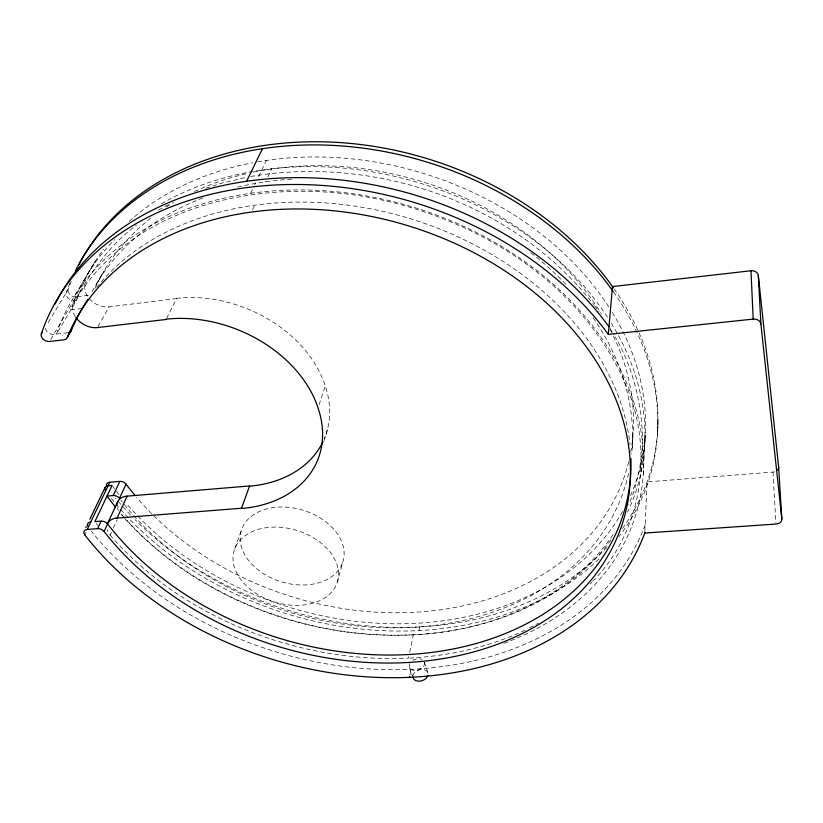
<?xml version="1.0" encoding="UTF-8"?>
<svg xmlns="http://www.w3.org/2000/svg" width="823" height="823" viewBox="0 0 823 823"><rect width="100%" height="100%" fill="white"/><g stroke="black" fill="none" stroke-linecap="round" stroke-linejoin="round"><path stroke-width="0.62" stroke-dasharray="4.12 3.09" d="M592.807 581.203C643.72 529.909 654.1 447.877 624.996 382.89C581.316 283.842 480.498 220.667 377.253 199.001C269.821 176.575 134.221 200.761 74.06 302.411C89.892 273.113 109.438 245.213 136.443 225.152M640.994 472.001C646.199 425.594 638.617 377.788 615.326 336.946M657.659 430.45L657.947 420.954M657.587 432.26L657.927 422.508M644.872 531.01L647.094 481.887L772.982 472.083A6.173 4.588 -2.3 0 0 774.659 471.785M643.267 474.274L645.16 435.542L644.43 449.307M644.893 440.778L645.16 435.542M632.239 447.763L633.124 432.682M642.177 448.617L639.399 470.54L633.823 492.082L628.7 504.818M409.957 674.819L411.078 669.325M419 630.613L419.771 626.859M110.066 535.012A300.56 227.323 16.7 0 0 408.434 658.102L408.774 656.703M409.689 652.279L413.311 634.862C490.282 631.076 570.678 599.021 614.328 532.728M337.379 582.005A53.968 37.488 16.9 0 0 269.522 527.317A53.968 37.488 16.9 0 0 250.418 589.371A53.968 37.488 16.9 0 0 337.379 582.005L342.965 561.553A53.145 37.405 17 0 0 276.261 507.256A53.145 37.405 17 0 0 257.229 569.187A53.145 37.405 17 0 0 342.965 561.553M324.087 440.377L327.42 429.832M319.129 404.7L325.455 385.534M234.843 548.54L242.013 528.5M111.434 532.193L110.159 534.981A16.82 11.409 22.2 0 1 107.216 529.714M113.348 528.047L117.113 519.807M252.476 209.958L254.677 205.225M265.572 181.821L265.952 181.009M267.835 176.955L271.559 168.952M250.665 193.312L253.679 186.975M254.677 184.887L255.665 182.799M258.617 176.606L266.292 160.464M85.654 532.954L86.106 532.008M166.637 318.367L176.482 298.605L109.037 306.825A18.929 14.289 29.4 0 1 89.717 299.171A18.929 14.289 29.4 0 1 86.302 282.001M98.081 326.464L109.037 306.825M96.353 284.12L104.058 270.88M67.939 332.708L56.53 334.056L76.786 299.839A294.048 227.086 16.8 0 1 103.636 249.225M50.759 339.457L76.066 296.866L89.81 295.148M75.13 295.076L95.262 261.303L87.948 273.462M48.279 322.359L68.268 289.377A305.076 236.263 16.9 0 1 71.22 281.445M590.235 583.867L591.953 582.087M158.52 210.143L170.34 203.518M525.064 630.151L522.811 631.323C486.887 647.65 447.784 656.157 408.465 658.184M529.559 627.805L538.561 623.104M205.843 188.241L221.408 183.251L245.882 177.418M250.809 176.492C376.45 155.208 514.735 203.23 593.722 304.613M76.786 299.839L74.101 300.169A6.183 4.609 30.1 0 1 68.042 297.988A6.183 4.609 30.1 0 1 66.272 292.669A306.022 236.499 16.8 0 1 70.696 281.137M82.033 308.512L70.84 309.87A296.805 227.755 16.8 0 1 114.675 239.544M594.504 305.611L599.195 311.608M610.028 328.459L613.999 334.827M409.391 666.949L412.601 676.465M424.421 662.196L427.939 672.926M772.982 472.083L775.852 522.8M645.15 524.909A315.816 238.752 16.7 0 1 398.311 669.696A315.816 238.752 16.7 0 1 91.425 531.267M613.474 291.918A306.022 236.499 16.8 0 1 618.968 536.555M598.949 558.951A306.022 236.499 16.8 0 1 110.138 496.938M614.133 288.894A305.076 236.263 16.9 0 1 622.25 528.685M606.932 547.274A305.076 236.263 16.9 0 1 134.993 519.56M130.579 515.023A305.076 236.263 16.9 0 1 115.642 498.193M96.723 287.33A291.095 219.751 16.7 0 1 406.624 217.601A291.095 219.751 16.7 0 1 629.986 444.667M56.53 334.056A303.44 229.236 16.7 0 1 520.805 258.813A303.44 229.236 16.7 0 1 503.82 643.349M97.793 525.486A303.44 229.236 16.7 0 1 96.322 523.562M612.312 312.483A294.048 227.086 16.8 0 1 630.469 495.713M622.527 511.525A294.048 227.086 16.8 0 1 126.104 503.223M118.924 494.469A294.048 227.086 16.8 0 1 112.823 486.434M129.108 221.469A294.048 227.086 16.8 0 1 252.754 162.748M257.65 161.853A294.048 227.086 16.8 0 1 608.958 307.154M53.783 334.375A6.389 4.66 29.3 0 1 47.785 332.379A6.389 4.66 29.3 0 1 45.491 327.276M412.879 676.033A7.839 5.596 -19.1 0 1 420.553 669.552A7.839 5.596 -19.1 0 1 428.094 673.708M424.514 662.577A7.891 5.586 -19 0 1 416.006 670.436A7.891 5.586 -19 0 1 409.761 663.667M412.848 660.385A7.891 5.586 -19 0 1 421.983 659.46M413.29 634.78A294.932 226.068 16.8 0 1 120.93 513.994M176.379 298.338A118.718 89.038 22.7 0 1 325.157 385.565A118.635 88.935 22.6 0 1 324.457 438.361M118.543 510.569A16.532 11.388 22.4 0 1 117.36 507.791M75.335 316.67A19.299 14.382 29 0 1 74.163 302.463M76.066 296.866A6.173 4.599 30.1 0 1 70.027 294.685A6.173 4.599 30.1 0 1 68.268 289.377M611.273 323.141A296.805 227.755 16.8 0 1 627.517 512.163M610.923 539.909A296.805 227.755 16.8 0 1 121.053 513.747M161.349 203.806A296.805 227.755 16.8 0 1 608.032 317.997M628.679 461.693A281.229 217.498 16.8 0 1 420.162 611.931A281.229 217.498 16.8 0 1 136.587 497.287M95.098 288.348A281.229 217.498 16.8 0 1 151.792 217.354M166.421 207.015A281.229 217.498 16.8 0 1 173.663 202.52M194.516 191.502A281.229 217.498 16.8 0 1 247.579 173.427M253.525 172.13A281.229 217.498 16.8 0 1 601.253 313.656M610.255 329.601A281.229 217.498 16.8 0 1 630.706 452.218M628.577 473.338A284.737 218.342 16.8 0 1 411.695 627.383A284.737 218.342 16.8 0 1 120.94 500.25M92.125 291.754A284.737 218.342 16.8 0 1 204.176 197.448M237.713 187.13A284.737 218.342 16.8 0 1 294.541 179.033M530.773 252.754A284.737 218.342 16.8 0 1 567.551 286.095M593.054 317.657A284.737 218.342 16.8 0 1 631.714 453.967"/><path stroke-width="1.23" d="M135.023 495.436A281.229 217.498 16.8 0 1 126.063 484.15A5.463 3.796 23.2 0 0 119.829 481.383L109.788 482.247L87.217 529.446A5.668 3.796 22.9 0 0 84.748 534.837A317.853 239.184 16.7 0 0 393.939 677.699A317.853 239.184 16.7 0 0 644.779 533.057L644.821 532.028M781.829 519.004L760.905 324.046A7.098 5.699 -5.3 0 0 753.199 319.098L608.331 334.395L612.487 286.579L750.967 270.746A6.79 5.576 -6.9 0 1 758.322 275.54L778.64 467.042L781.829 519.004A6.43 4.65 -1.4 0 1 775.924 524.066L644.779 533.057M409.442 677.329L409.648 676.331M117.545 502.071L107.371 523.973A16.82 11.409 22.2 0 1 117.041 518.017M87.217 529.446L97.598 528.644A5.679 3.817 22.7 0 1 104.079 531.483L107.576 523.963A291.095 219.751 16.7 0 0 431.396 652.464A291.095 219.751 16.7 0 0 630.932 458.462M126.063 484.15L119.479 498.337A5.535 3.806 23 0 0 113.163 495.549L107.021 496.063A296.805 227.755 16.8 0 0 115.549 507.143M97.598 528.644L101.126 521.144A5.648 3.817 22.8 0 1 107.576 523.963M113.163 495.549L119.829 481.383M84.748 534.837L85.201 533.89M85.849 527.533L86.292 526.597M89.861 519.159L105.015 487.607M246.612 181.276L262.455 148.665M42.415 332.039L41.335 333.819A6.43 4.66 29.2 0 0 43.249 339.23A6.43 4.66 29.2 0 0 49.555 341.483L63.793 339.827A6.44 4.701 28.9 0 0 67.291 337.451L71.416 330.332A291.095 219.751 16.7 0 1 87.886 299.377M97.474 327.554L166.092 319.468M101.126 521.144L94.871 521.628L112.082 485.416L108.111 485.755A5.473 3.786 23.4 0 0 104.974 489.87M758.322 275.54L760.905 324.046M750.967 270.746L753.199 319.098M41.335 333.819A317.853 239.184 16.7 0 1 295.447 184.486A317.853 239.184 16.7 0 1 608.331 334.395M55.1 304.037A315.816 238.752 16.7 0 1 314.17 177.974A315.816 238.752 16.7 0 1 608.999 326.752M75.418 270.849A306.022 236.499 16.8 0 1 328.048 145.177A306.022 236.499 16.8 0 1 613.114 291.404M67.291 337.451A292.967 220.132 16.7 0 1 485.94 259.286A292.967 220.132 16.7 0 1 553.375 614.904A292.967 220.132 16.7 0 1 104.079 531.483M87.619 526.072A5.638 3.796 23 0 1 90.797 521.947M71.416 330.332A6.399 4.691 29.1 0 1 68.813 332.543M778.64 467.042A6.173 4.588 -2.3 0 1 777.57 470.036M427.919 675.374A7.839 5.596 -19.1 0 1 419.864 681.135A7.839 5.596 -19.1 0 1 412.858 676.856M165.979 319.19A120.95 89.491 22.4 0 1 317.904 407.519A120.868 89.388 22.4 0 1 241.592 508.47M97.495 327.595A19.299 14.382 29 0 1 75.881 317.483M323.079 441.467A118.635 88.935 22.6 0 1 249.708 486.187M116.979 504.88A16.532 11.388 22.4 0 1 127.102 496.104M78.833 264.769A305.076 236.263 16.9 0 1 331.33 142.101A305.076 236.263 16.9 0 1 613.413 287.875M106.558 486.033A5.463 3.786 23.4 0 1 109.788 482.247M249.616 485.961L241.499 508.244L117.061 518.058L127.123 496.146L249.616 485.961"/></g></svg>
